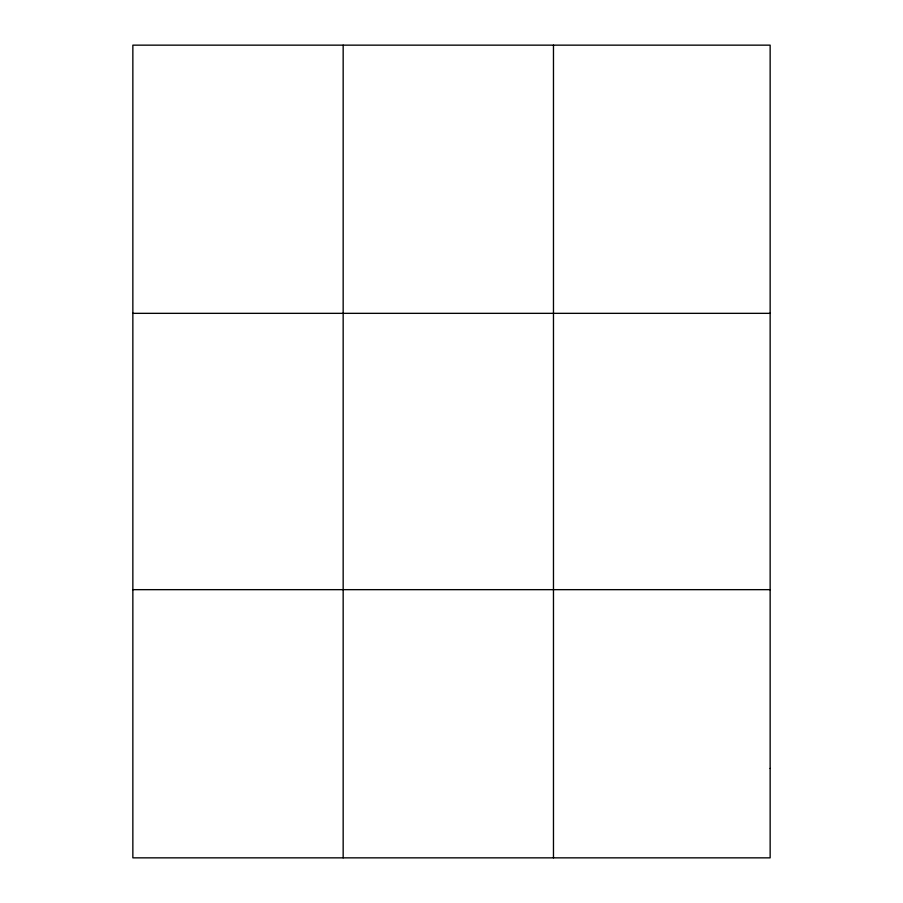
<?xml version="1.0" encoding="UTF-8"?>
<svg xmlns="http://www.w3.org/2000/svg" width="903" height="903" viewBox="0 0 903 903"><rect width="100%" height="100%" fill="white"/><g stroke="black" fill="none" stroke-linecap="round" stroke-linejoin="round"><path stroke-width="1.35" d="M343.163 857.85L343.163 45.15M553.471 857.85L553.471 45.15M132.854 313.341L770.146 313.341M132.854 589.659L770.146 589.659M770.146 768.453L770.146 857.85L132.854 857.85L132.854 45.15L770.146 45.15L770.146 768.453"/></g></svg>
